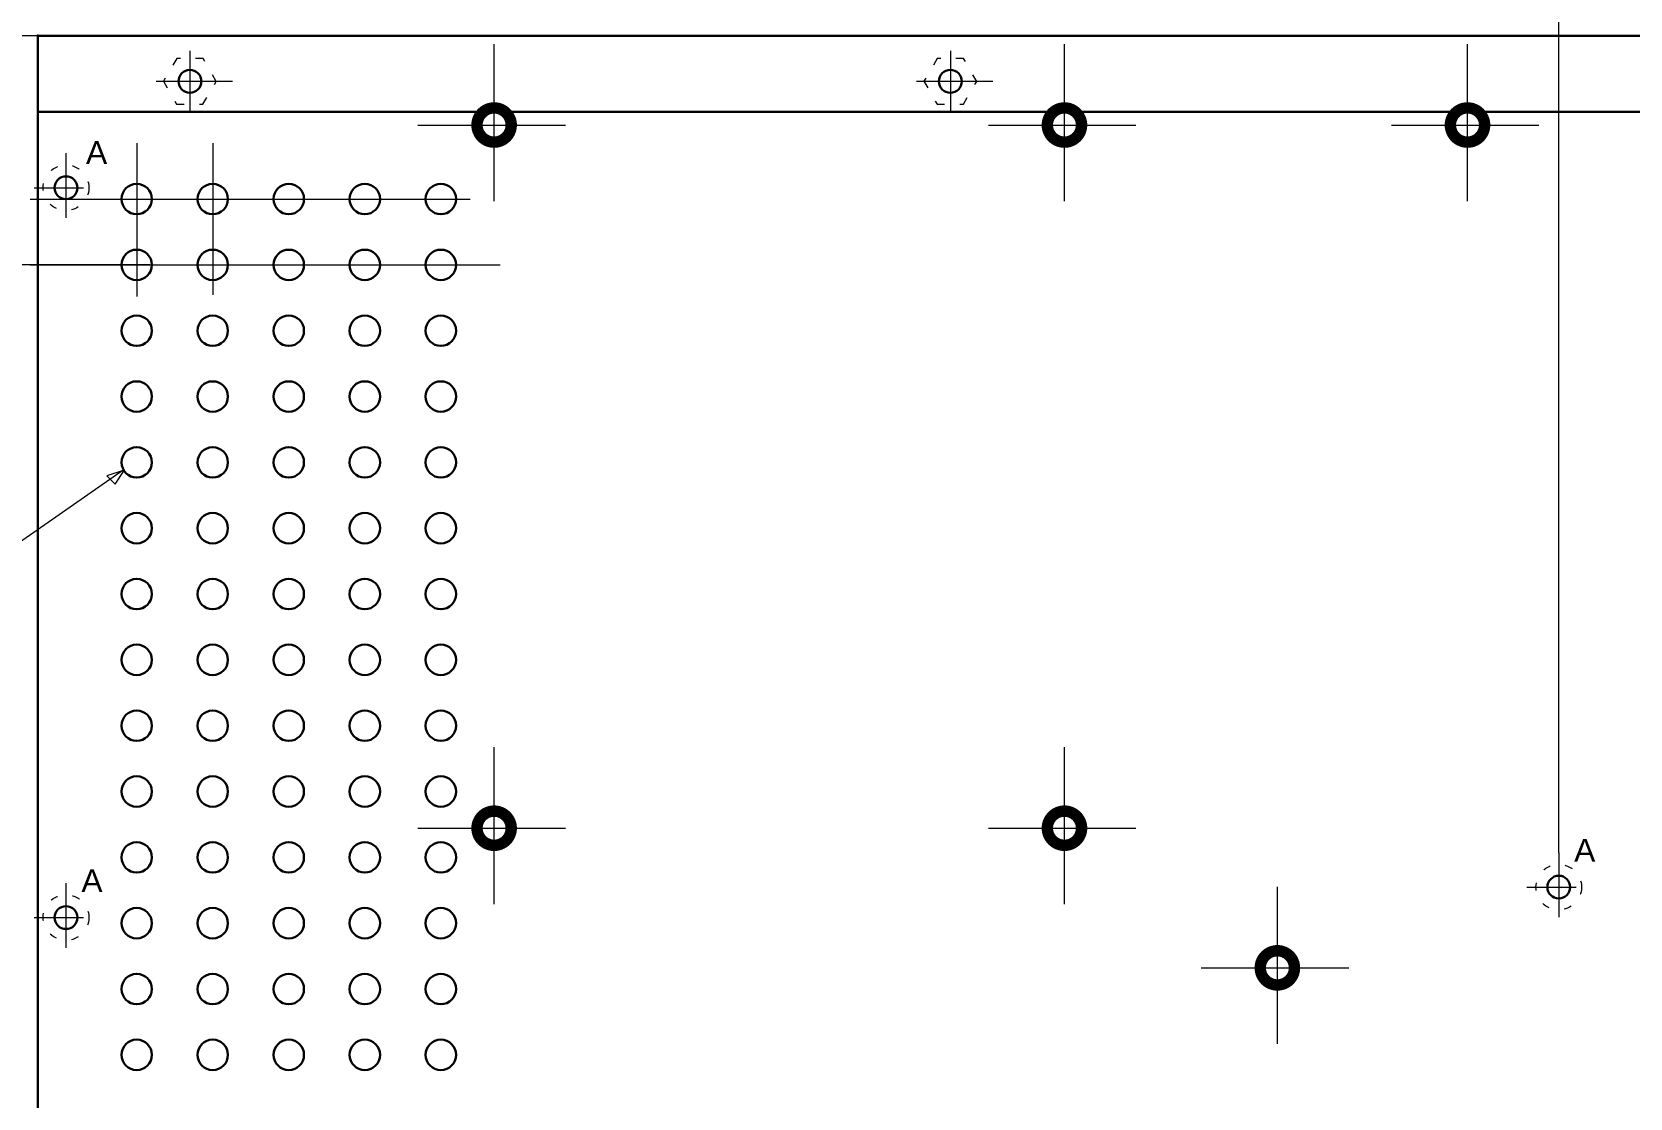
# Model space of a CAD drawing. Extents: x 20 to 965, y 10 to 705.
# Drawn here: x 358.3 to 568.5, y 360.8 to 501 of the extents above; entities that cross this region are included whole.
import ezdxf

# ---------------------------------------------------------------- set-up
doc = ezdxf.new("R2010")
doc.units = 0
doc.header["$MEASUREMENT"] = 0
doc.linetypes.add('CENT', pattern=[11, 5, -2, 2, -2])
doc.linetypes.add('SKJUL1', pattern=[3, 1, -2])
doc.layers.add('DIM', color=1, linetype='CONTINUOUS', lineweight=13)
doc.layers.add('EMNE', color=3, linetype='CONTINUOUS', lineweight=30)
doc.styles.get("Standard").update_dxf_attribs({"font": ''})
doc.styles.get('STANDARD').set_extended_font_data('Arial')

msp = doc.modelspace()

# ---------------------------------------------------------------- linework, layer by layer
at = {"layer": 'DIM'}
msp.add_line((559.07765, 393.06272), (559.07765, 544.16608), dxfattribs=at)
at = {"layer": 'DIM', "color": 1, "linetype": 'ByBlock'}
for p, q in [((359.07412, 500.52671), (294.29889, 500.52671)), ((373.78412, 470.38671), (305.22562, 470.38671))]:
    msp.add_line(p, q, dxfattribs=at)
at = {"layer": 'DIM', "color": 1, "linetype": 'Continuous'}
for p, q in [((379.07596, 498.56306), (379.07596, 490.51305)), ((479.07596, 498.56306), (479.07596, 490.51305)), ((384.67397, 494.52781), (374.62072, 494.52781)), ((484.67397, 494.52781), (474.62072, 494.52781))]:
    msp.add_line(p, q, dxfattribs=at)
at = {"layer": 'DIM', "color": 1}
for p, q in [((419.07764, 478.78092), (419.07764, 499.42877)), ((494.07764, 478.78092), (494.07764, 499.42877)), ((547.07764, 478.78092), (547.07764, 499.42877)), ((409.06764, 488.78092), (428.4608, 488.78092)), ((484.06764, 488.78092), (503.4608, 488.78092)), ((537.06764, 488.78092), (556.4608, 488.78092)), ((372.07412, 486.37921), (372.07412, 466.21671)), ((382.07412, 486.37921), (382.07412, 466.42671)), ((358.07412, 479.04671), (415.94412, 479.04671)), ((358.07412, 470.38671), (419.85412, 470.38671)), ((419.07764, 386.28092), (419.07764, 406.92877)), ((494.07764, 386.28092), (494.07764, 406.92877)), ((409.06764, 396.28092), (428.4608, 396.28092)), ((484.06764, 396.28092), (503.4608, 396.28092)), ((522.07764, 367.91092), (522.07764, 388.55877)), ((512.06764, 377.91092), (531.4608, 377.91092))]:
    msp.add_line(p, q, dxfattribs=at)
at = {"layer": 'DIM', "linetype": 'Continuous'}
for p, q in [((362.77765, 485.06272), (362.77765, 476.56272)), ((358.57826, 480.52826), (365.07826, 480.52826)), ((370.42846, 443.44991), (344.87063, 425.64138)), ((559.07765, 393.06272), (559.07765, 384.56272)), ((362.77765, 389.06272), (362.77765, 380.56272)), ((554.87826, 388.52826), (561.37826, 388.52826)), ((358.57826, 384.52826), (365.07826, 384.52826))]:
    msp.add_line(p, q, dxfattribs=at)
at = {"layer": 'DIM', "linetype": 'CENT'}
for p, q in [((370.40853, 443.4017), (368.13355, 442.64393)), ((368.13355, 442.64393), (369.23657, 441.54938)), ((369.23657, 441.54938), (370.40853, 443.3175))]:
    msp.add_line(p, q, dxfattribs=at)
at = {"layer": 'DIM', "color": 1, "linetype": 'SKJUL1'}
for points in [[(377.32461, 491.53774), (380.78868, 491.52232), (382.53407, 494.51458), (380.81539, 497.52226), (377.35132, 497.53768), (375.60593, 494.54542)], [(477.32461, 491.53774), (480.78868, 491.52232), (482.53407, 494.51458), (480.81539, 497.52226), (477.35132, 497.53768), (475.60593, 494.54542)]]:
    msp.add_lwpolyline(points, close=True, dxfattribs=at)
for centre in [(362.77765, 480.52826), (559.07765, 388.52826), (362.77765, 384.52826)]:
    msp.add_circle(centre, 3, dxfattribs=at)
at = {"layer": 'EMNE'}
for p, q in [((359.07412, 76.52671), (359.07412, 500.52671)), ((359.07412, 500.52671), (819.07412, 500.52671)), ((359.07412, 490.52671), (809.07412, 490.52671))]:
    msp.add_line(p, q, dxfattribs=at)
at = {"layer": 'EMNE', "const_width": 1.5}
for points in [[(416.82764, 488.78092, 1), (421.32764, 488.78092, 1)], [(491.82764, 488.78092, 1), (496.32764, 488.78092, 1)], [(544.82764, 488.78092, 1), (549.32764, 488.78092, 1)], [(416.82764, 396.28092, 1), (421.32764, 396.28092, 1)], [(491.82764, 396.28092, 1), (496.32764, 396.28092, 1)], [(519.82764, 377.91092, 1), (524.32764, 377.91092, 1)]]:
    msp.add_lwpolyline(points, format="xyb", close=True, dxfattribs=at)
at = {"layer": 'EMNE', "linetype": 'Continuous'}
for centre, radius in [((379.07, 494.53), 1.5), ((479.07, 494.53), 1.5), ((362.77765, 480.52826), 1.5), ((372.07412, 479.04671), 2), ((382.07412, 479.04671), 2), ((392.07412, 479.04671), 2), ((402.07412, 479.04671), 2), ((412.07412, 479.04671), 2), ((372.07412, 470.38671), 2), ((382.07412, 470.38671), 2), ((392.07412, 470.38671), 2), ((402.07412, 470.38671), 2), ((412.07412, 470.38671), 2), ((372.07412, 461.72671), 2), ((382.07412, 461.72671), 2), ((392.07412, 461.72671), 2), ((402.07412, 461.72671), 2), ((412.07412, 461.72671), 2), ((372.07412, 453.06671), 2), ((382.07412, 453.06671), 2), ((392.07412, 453.06671), 2), ((402.07412, 453.06671), 2), ((412.07412, 453.06671), 2), ((372.07412, 444.40671), 2), ((382.07412, 444.40671), 2), ((392.07412, 444.40671), 2), ((402.07412, 444.40671), 2), ((412.07412, 444.40671), 2), ((372.07412, 435.74671), 2), ((382.07412, 435.74671), 2), ((392.07412, 435.74671), 2), ((402.07412, 435.74671), 2), ((412.07412, 435.74671), 2), ((372.07412, 427.08671), 2), ((382.07412, 427.08671), 2), ((392.07412, 427.08671), 2), ((402.07412, 427.08671), 2), ((412.07412, 427.08671), 2), ((372.07412, 418.42671), 2), ((382.07412, 418.42671), 2), ((392.07412, 418.42671), 2), ((402.07412, 418.42671), 2), ((412.07412, 418.42671), 2), ((372.07412, 409.76671), 2), ((382.07412, 409.76671), 2), ((392.07412, 409.76671), 2), ((402.07412, 409.76671), 2), ((412.07412, 409.76671), 2), ((372.07412, 401.10671), 2), ((382.07412, 401.10671), 2), ((392.07412, 401.10671), 2), ((402.07412, 401.10671), 2), ((412.07412, 401.10671), 2), ((372.07412, 392.44671), 2), ((382.07412, 392.44671), 2), ((392.07412, 392.44671), 2), ((402.07412, 392.44671), 2), ((412.07412, 392.44671), 2), ((559.07765, 388.52826), 1.5), ((362.77765, 384.52826), 1.5), ((372.07412, 383.78671), 2), ((382.07412, 383.78671), 2), ((392.07412, 383.78671), 2), ((402.07412, 383.78671), 2), ((412.07412, 383.78671), 2), ((372.07412, 375.12671), 2), ((382.07412, 375.12671), 2), ((392.07412, 375.12671), 2), ((402.07412, 375.12671), 2), ((412.07412, 375.12671), 2), ((372.07412, 366.46671), 2), ((382.07412, 366.46671), 2), ((392.07412, 366.46671), 2), ((402.07412, 366.46671), 2), ((412.07412, 366.46671), 2)]:
    msp.add_circle(centre, radius, dxfattribs=at)
at = {"layer": 'EMNE', "color": 0, "linetype": 'ByBlock'}
msp.add_point((359.07412, 500.52671), dxfattribs=at)

# ---------------------------------------------------------------- texts
at = {"layer": 'DIM'}
for p in [(365.40529, 483.66628), (561.10007, 391.87584), (364.80007, 387.87584)]:
    msp.add_text('A', height=3, dxfattribs=at).set_placement(p)

doc.saveas('drawing.dxf')
